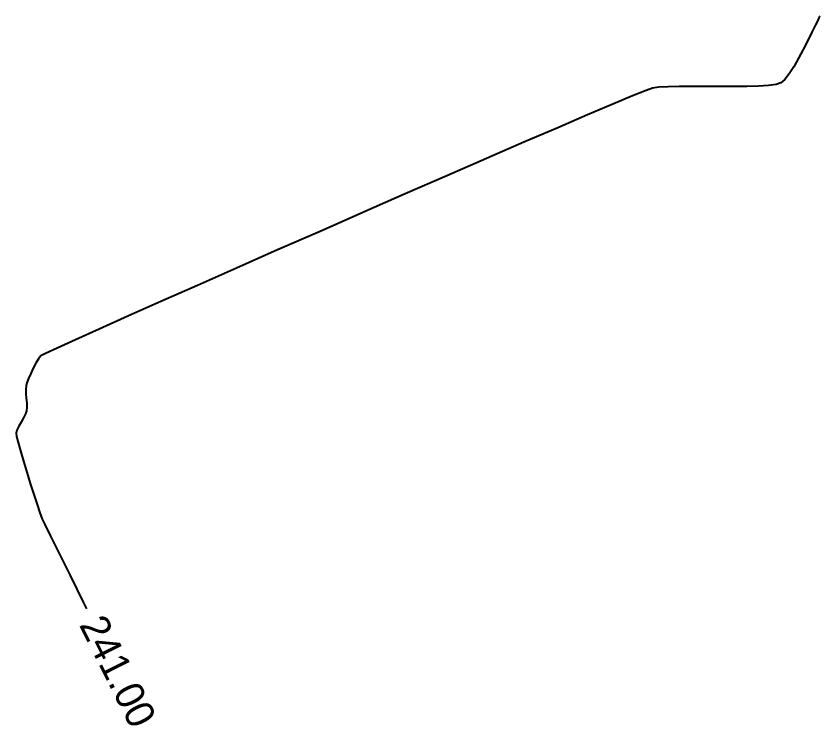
# Model space of a CAD drawing. Header units: metres. Extents: x 708931 to 723899, y 5405153 to 5413472.
# Drawn here: x 709243.3 to 709354.7, y 5412095.1 to 5412193.5 of the extents above; entities that cross this region are included whole.
import ezdxf

# ---------------------------------------------------------------- set-up
doc = ezdxf.new("R2010")
doc.units = ezdxf.units.M
doc.header["$LTSCALE"] = 12.7
doc.header["$MEASUREMENT"] = 0
doc.layers.add('CONT-MNR1', color=251, linetype='Continuous')

msp = doc.modelspace()

# ---------------------------------------------------------------- linework, layer by layer
at = {"layer": 'CONT-MNR1', "elevation": 241, "flags": 128}
msp.add_lwpolyline([(709354.67, 5412193.48), (709354.63, 5412193.42), (709354.54, 5412193.24), (709354.36, 5412192.89), (709354.05, 5412192.25), (709353.57, 5412191.25), (709353, 5412190.09), (709352.37, 5412188.86), (709351.71, 5412187.63), (709351.05, 5412186.47), (709350.4, 5412185.46), (709349.79, 5412184.69), (709349.26, 5412184.21), (709348.62, 5412184), (709347.56, 5412183.86), (709346.17, 5412183.77), (709344.52, 5412183.73), (709342.69, 5412183.71), (709340.76, 5412183.72), (709338.81, 5412183.74), (709336.92, 5412183.74), (709335.16, 5412183.74), (709333.62, 5412183.7), (709332.36, 5412183.63), (709331.48, 5412183.51), (709330.58, 5412183.19), (709328.71, 5412182.43), (709325.97, 5412181.29), (709322.48, 5412179.81), (709318.33, 5412178.02), (709313.62, 5412175.99), (709308.46, 5412173.76), (709302.96, 5412171.36), (709297.21, 5412168.85), (709291.32, 5412166.27), (709285.39, 5412163.66), (709279.52, 5412161.08), (709273.83, 5412158.57), (709268.4, 5412156.17), (709263.35, 5412153.93), (709258.78, 5412151.9), (709254.79, 5412150.11), (709251.49, 5412148.62), (709248.97, 5412147.48), (709247.35, 5412146.72), (709246.72, 5412146.39), (709246.39, 5412145.99), (709246.03, 5412145.41), (709245.66, 5412144.72), (709245.31, 5412143.98), (709245.01, 5412143.28), (709244.78, 5412142.68), (709244.65, 5412142.26), (709244.61, 5412141.8), (709244.63, 5412141.2), (709244.68, 5412140.53), (709244.74, 5412139.86), (709244.76, 5412139.26), (709244.72, 5412138.8), (709244.57, 5412138.37), (709244.29, 5412137.83), (709243.96, 5412137.24), (709243.64, 5412136.66), (709243.39, 5412136.13), (709243.27, 5412135.7), (709243.34, 5412135.26), (709243.55, 5412134.4), (709243.87, 5412133.23), (709244.28, 5412131.84), (709244.74, 5412130.3), (709245.23, 5412128.73), (709245.72, 5412127.2), (709246.18, 5412125.81), (709246.58, 5412124.64), (709246.89, 5412123.8), (709247.24, 5412123.03), (709248.04, 5412121.41), (709249.22, 5412119.02), (709250.75, 5412115.96), (709252.57, 5412112.31), (709253.05, 5412111.35)], dxfattribs=at)

# ---------------------------------------------------------------- texts
at = {"layer": 'CONT-MNR1', "insert": (709257.38, 5412102.71, 241), "char_height": 4, "attachment_point": 5, "rotation": 296.604}
msp.add_mtext('{241.00}', dxfattribs=at)

doc.saveas('drawing.dxf')
